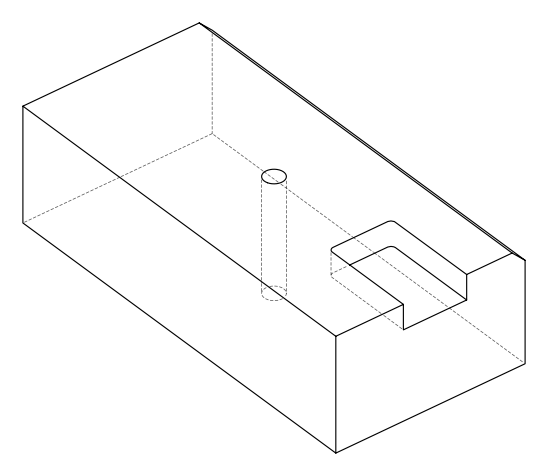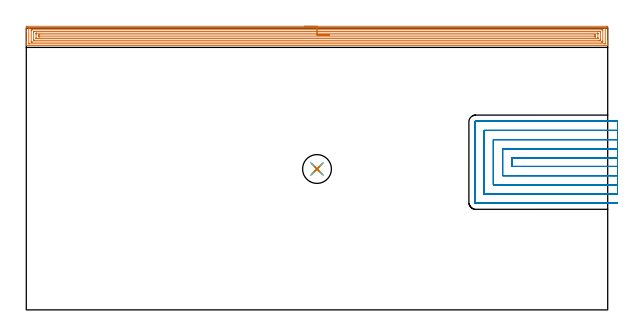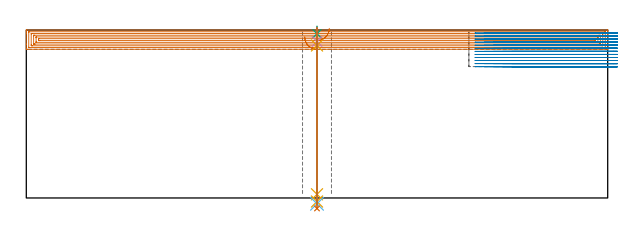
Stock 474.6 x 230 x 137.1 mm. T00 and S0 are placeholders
(PLAN: 7 operations, 6 tool changes, 61.5 min)
(1 AREA_MILL | FG_CHAMFER_SURFACE | UGT0205_001 | 23.05 min | 58489 mm3)
(2 MILL_SLOT | SLOT_PARTIAL_RECTANGULAR | NXT0201_013 | Follow Part, ap 2.5, ae 75% | 36.58 min | 260144 mm3)
(3 SPOT_DRILL | STEP1HOLE | NXT0321_9005460120000 | 0.05 min | 169 mm3)
(4 DRILL_BLIND_HOLE_INTO_CENTER | STEP1HOLE | NXT0301_033 | 0.05 min | 196 mm3)
(5 GUN_DRILL_THROUGH_HOLE | STEP1HOLE | UGT0307_002 | 0.62 min | 3538 mm3)
(6 SPADE_DRILL_TO_ENLARGE_THROUGH_HOLE | STEP1HOLE | UGT0306_005 | 0.58 min | 18659 mm3)
(7 DRILL_TO_ENLARGE_THROUGH_HOLE | STEP1HOLE | UGT0301_056 | 0.59 min | 36787 mm3)
(TOOL UGT0205_001 | Chamfer Mill 20 x 3 x 45 deg. | D20 FL50 Z2)
(TOOL NXT0201_013 | ENDMILL 10mm | D10 FL30 Z4)
(TOOL NXT0321_9005460120000 | NC Spot Drill, 142deg, 12mm, Carbide, Uncoated | D12 PA142 FL30 Z2)
(TOOL NXT0301_033 | Carbide Drill 6.2mm [860.1-0620-031A1-MM 2214] | D6.2 PA140 FL53 Z2)
(TOOL UGT0307_002 | Gun Drill 6 mm | D6 PA130 FL24 Z1)
(TOOL UGT0306_005 | Spade Drill 14.5mm | D14.5 PA132 FL10 Z2)
(TOOL UGT0301_056 | Twist Drill 23.5 mm | D23.5 PA118 FL155 Z2)
(OP 1 AREA_MILL)
G17 G21 G94 G90
T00 M6
G54
G17 G0 G90 X227.3 Y231.5 S1061 M3
G43 Z147.1 H0
Z131.4
G94 G1 X227.338 Z130.528 F250.
X227.452 Z129.663
X227.641 Z128.812
X227.903 Z127.98
X228.237 Z127.174
X228.64 Z126.4
X229.108 Z125.664
X229.64 Z124.972
X230.229 Z124.329
X230.872 Z123.739
X231.564 Z123.208
X232.3 Z122.74
X233.074 Z122.337
X233.88 Z122.003
X234.712 Z121.741
X235.564 Z121.552
X236.428 Z121.438
X237.3 Z121.4
X473.985
X474.483 Y231.495 Z121.403
X474.59 Y231.492 Z121.406
X474.6 Y231.38 Z121.517
Y219.429 Z133.466
Y218.825 Z134.069
Y218.279 Z134.618
Y217.948 Z134.948
Y217.402 Z135.494
Y217.07 Z135.824
Y216.408 Z136.492
Y216.097 Z136.803
X474.597 Y215.946 Z136.946
X474.59 Y215.802 Z137.088
X474.431 Y215.8 Z137.1
X0.169
X0.01 Y215.802 Z137.088
X0.003 Y215.946 Z136.946
X0. Y216.097 Z136.803
Y216.408 Z136.492
Y217.07 Z135.824
Y218.279 Z134.618
Y218.825 Z134.069
Y227.325 Z125.572
Y230.834 Z122.063
X0.004 Y231.107 Z121.79
X0.01 Y231.492 Z121.405
X0.219 Y231.496 Z121.402
X0.615 Y231.5 Z121.4
X237.3
Y230.086 Z122.814
X472.198 Y230.085 Z122.815
X472.347 Y230.084 Z122.816
X472.552 Y230.079 Z122.821
X472.591 Y230.075 Z122.825
X472.595 Y230.047 Z122.853
X472.598 Y230.016 Z122.884
X472.6 Y229.835 Z123.065
X472.599 Y217.422 Z135.478
X472.597 Y217.317 Z135.583
X472.591 Y217.247 Z135.653
X472.586 Y217.221 Z135.679
X472.571 Y217.219 Z135.681
X472.198 Y217.215 Z135.685
X472.052 Y217.214 Z135.686
X2.402 Y217.215 Z135.685
X2.253 Y217.216 Z135.684
X2.048 Y217.221 Z135.679
X2.009 Y217.225 Z135.675
X2.005 Y217.253 Z135.647
X2.002 Y217.284 Z135.616
X2. Y217.465 Z135.435
X2.001 Y229.878 Z123.022
X2.003 Y229.983 Z122.917
X2.009 Y230.053 Z122.847
X2.014 Y230.08 Z122.82
X2.029 Y230.081 Z122.819
X2.402 Y230.085 Z122.815
X2.548 Y230.086 Z122.814
X237.3
Y228.672 Z124.228
X469.519 Y228.671 Z124.229
X470.216 Y228.668 Z124.232
X470.412 Y228.665 Z124.235
X470.59 Y228.653 Z124.247
X470.595 Y228.475 Z124.425
X470.599 Y228.292 Z124.608
X470.6 Y219.518 Z133.382
X470.595 Y218.825 Z134.075
X470.593 Y218.647 Z134.253
X470.412 Y218.636 Z134.264
X469.718 Y218.63 Z134.27
X469.519 Y218.629 Z134.271
X5.081
X4.384 Y218.632 Z134.268
X4.188 Y218.636 Z134.264
X4.01 Y218.647 Z134.253
X4.005 Y218.825 Z134.075
X4.001 Y219.008 Z133.892
X4. Y227.782 Z125.118
X4.005 Y228.475 Z124.425
X4.007 Y228.653 Z124.247
X4.188 Y228.665 Z124.235
X4.882 Y228.67 Z124.23
X5.081 Y228.671 Z124.229
X237.3 Y228.672 Z124.228
Y227.257 Z125.643
X467.733
X468.08 Y227.256 Z125.644
X468.462 Y227.252 Z125.648
X468.532 Y227.25 Z125.65
X468.59 Y227.239 Z125.661
X468.6 Y226.721 Z126.179
Y220.58 Z132.32
X468.593 Y220.154 Z132.746
X468.59 Y220.054 Z132.846
X468.461 Y220.049 Z132.851
X468.276 Y220.046 Z132.854
X467.733 Y220.043 Z132.857
X467.386
X6.867
X6.52 Y220.044 Z132.856
X6.138 Y220.048 Z132.852
X6.068 Y220.05 Z132.85
X6.01 Y220.061 Z132.839
X6.007 Y220.155 Z132.745
X6. Y220.554 Z132.346
Y226.721 Z126.179
X6.007 Y227.146 Z125.754
X6.01 Y227.246 Z125.654
X6.139 Y227.251 Z125.649
X6.324 Y227.255 Z125.645
X6.867 Y227.257 Z125.643
X7.214
X237.3
Y225.843 Z127.057
X466.393
X466.505 Y225.841 Z127.059
X466.56 Y225.839 Z127.061
X466.582 Y225.837 Z127.063
X466.59 Y225.826 Z127.074
X466.593 Y225.707 Z127.193
X466.599 Y225.202 Z127.698
Y222.334 Z130.566
X466.596 Y221.696 Z131.204
X466.59 Y221.48 Z131.42
X466.581 Y221.463 Z131.437
X466.56 Y221.461 Z131.439
X466.505 Y221.459 Z131.441
X466.393 Y221.458 Z131.442
X8.207 Y221.457 Z131.443
X8.095 Y221.459 Z131.441
X8.04 Y221.461 Z131.439
X8.018 Y221.463 Z131.437
X8.01 Y221.474 Z131.426
X8.007 Y221.593 Z131.307
X8.001 Y222.098 Z130.802
Y224.966 Z127.934
X8.003 Y225.604 Z127.296
X8.01 Y225.82 Z127.08
X8.019 Y225.837 Z127.063
X8.04 Y225.839 Z127.061
X8.095 Y225.841 Z127.059
X8.207 Y225.843 Z127.057
X237.3
Y224.429 Z128.471
X463.814
X464.16 Y224.426 Z128.474
X464.506 Y224.422 Z128.478
X464.59 Y224.418 Z128.482
X464.594 Y224.348 Z128.552
X464.598 Y224.233 Z128.667
X464.6 Y224.089 Z128.811
Y223.657 Z129.243
X464.598 Y223.211 Z129.689
X464.594 Y222.995 Z129.905
X464.59 Y222.889 Z130.011
X464.58 Y222.878 Z130.022
X464.555 Y222.875 Z130.025
X464.505 Y222.872 Z130.028
X464.16 Y222.871 Z130.029
X463.613
X10.786 Y222.872 Z130.028
X10.44 Y222.874 Z130.026
X10.094 Y222.878 Z130.022
X10.01 Y222.882 Z130.018
X10.006 Y222.952 Z129.948
X10.002 Y223.067 Z129.833
X10. Y223.211 Z129.689
Y223.643 Z129.257
X10.002 Y224.089 Z128.811
X10.005 Y224.305 Z128.595
X10.01 Y224.411 Z128.489
X10.02 Y224.423 Z128.477
X10.045 Y224.425 Z128.475
X10.095 Y224.428 Z128.472
X10.44 Y224.429 Z128.471
X10.987
X237.3
X238.172 Z128.509
X239.036 Z128.623
X239.888 Z128.812
X240.72 Z129.074
X241.526 Z129.408
X242.3 Z129.811
X243.036 Z130.279
X243.728 Z130.811
X244.371 Z131.4
X244.96 Z132.043
X245.492 Z132.735
X245.96 Z133.471
X246.363 Z134.245
X246.697 Z135.051
X246.959 Z135.883
X247.148 Z136.735
X247.262 Z137.599
X247.3 Z138.471
G0 Z147.1
M5
M2
(OP 2 MILL_SLOT)
G17 G21 G94 G90
T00 M6
G54
G17 G0 G90 X482.6 Y124. S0 M3
G43 Z147.1 H0
Z134.608
G94 G1 X479.6 F250.
X396.3 F500.
Y117.1
X479.6
X482.6 F250.
Y131.5
X479.6
X388.8 F500.
Y109.6
X479.6
X482.6 F250.
Y139.
X479.6
X381.3 F500.
Y102.1
X479.6
X482.6 F250.
Y146.5
X479.6
X373.8 F500.
Y94.6
X479.6
X482.6 F250.
Y154.
X479.6
X366.8 F500.
G3 X366.3 Y153.5 R0.5
G1 Y87.6
G3 X366.8 Y87.1 R0.5
G1 X479.6
X482.6 F250.
G0 Y124. Z132.117
G1 X479.6
X396.3 F500.
Y117.1
X479.6
X482.6 F250.
Y131.5
X479.6
X388.8 F500.
Y109.6
X479.6
X482.6 F250.
Y139.
X479.6
X381.3 F500.
Y102.1
X479.6
X482.6 F250.
Y146.5
X479.6
X373.8 F500.
Y94.6
X479.6
X482.6 F250.
Y154.
X479.6
X366.8 F500.
G3 X366.3 Y153.5 R0.5
G1 Y87.6
G3 X366.8 Y87.1 R0.5
G1 X479.6
X482.6 F250.
G0 Y124. Z129.625
G1 X479.6
X396.3 F500.
Y117.1
X479.6
X482.6 F250.
Y131.5
X479.6
X388.8 F500.
Y109.6
X479.6
X482.6 F250.
Y139.
X479.6
X381.3 F500.
Y102.1
X479.6
X482.6 F250.
Y146.5
X479.6
X373.8 F500.
Y94.6
X479.6
X482.6 F250.
Y154.
X479.6
X366.8 F500.
G3 X366.3 Y153.5 R0.5
G1 Y87.6
G3 X366.8 Y87.1 R0.5
G1 X479.6
X482.6 F250.
G0 Y124. Z127.133
G1 X479.6
X396.3 F500.
Y117.1
X479.6
X482.6 F250.
Y131.5
X479.6
X388.8 F500.
Y109.6
X479.6
X482.6 F250.
Y139.
X479.6
X381.3 F500.
Y102.1
X479.6
X482.6 F250.
Y146.5
X479.6
X373.8 F500.
Y94.6
X479.6
X482.6 F250.
Y154.
X479.6
X366.8 F500.
G3 X366.3 Y153.5 R0.5
G1 Y87.6
G3 X366.8 Y87.1 R0.5
G1 X479.6
X482.6 F250.
G0 Y124. Z124.642
G1 X479.6
X396.3 F500.
Y117.1
X479.6
X482.6 F250.
Y131.5
X479.6
X388.8 F500.
Y109.6
X479.6
X482.6 F250.
Y139.
X479.6
X381.3 F500.
Y102.1
X479.6
X482.6 F250.
Y146.5
X479.6
X373.8 F500.
Y94.6
X479.6
X482.6 F250.
Y154.
X479.6
X366.8 F500.
G3 X366.3 Y153.5 R0.5
G1 Y87.6
G3 X366.8 Y87.1 R0.5
G1 X479.6
X482.6 F250.
G0 Y124. Z122.15
G1 X479.6
X396.3 F500.
Y117.1
X479.6
X482.6 F250.
Y131.5
X479.6
X388.8 F500.
Y109.6
X479.6
X482.6 F250.
Y139.
X479.6
X381.3 F500.
Y102.1
X479.6
X482.6 F250.
Y146.5
X479.6
X373.8 F500.
Y94.6
X479.6
X482.6 F250.
Y154.
X479.6
X366.8 F500.
G3 X366.3 Y153.5 R0.5
G1 Y87.6
G3 X366.8 Y87.1 R0.5
G1 X479.6
X482.6 F250.
G0 Y124. Z119.658
G1 X479.6
X396.3 F500.
Y117.1
X479.6
X482.6 F250.
Y131.5
X479.6
X388.8 F500.
Y109.6
X479.6
X482.6 F250.
Y139.
X479.6
X381.3 F500.
Y102.1
X479.6
X482.6 F250.
Y146.5
X479.6
X373.8 F500.
Y94.6
X479.6
X482.6 F250.
Y154.
X479.6
X366.8 F500.
G3 X366.3 Y153.5 R0.5
G1 Y87.6
G3 X366.8 Y87.1 R0.5
G1 X479.6
X482.6 F250.
G0 Y124. Z117.167
G1 X479.6
X396.3 F500.
Y117.1
X479.6
X482.6 F250.
Y131.5
X479.6
X388.8 F500.
Y109.6
X479.6
X482.6 F250.
Y139.
X479.6
X381.3 F500.
Y102.1
X479.6
X482.6 F250.
Y146.5
X479.6
X373.8 F500.
Y94.6
X479.6
X482.6 F250.
Y154.
X479.6
X366.8 F500.
G3 X366.3 Y153.5 R0.5
G1 Y87.6
G3 X366.8 Y87.1 R0.5
G1 X479.6
X482.6 F250.
G0 Y124. Z114.675
G1 X479.6
X396.3 F500.
Y117.1
X479.6
X482.6 F250.
Y131.5
X479.6
X388.8 F500.
Y109.6
X479.6
X482.6 F250.
Y139.
X479.6
X381.3 F500.
Y102.1
X479.6
X482.6 F250.
Y146.5
X479.6
X373.8 F500.
Y94.6
X479.6
X482.6 F250.
Y154.
X479.6
X366.8 F500.
G3 X366.3 Y153.5 R0.5
G1 Y87.6
G3 X366.8 Y87.1 R0.5
G1 X479.6
X482.6 F250.
G0 Y124. Z112.183
G1 X479.6
X396.3 F500.
Y117.1
X479.6
X482.6 F250.
Y131.5
X479.6
X388.8 F500.
Y109.6
X479.6
X482.6 F250.
Y139.
X479.6
X381.3 F500.
Y102.1
X479.6
X482.6 F250.
Y146.5
X479.6
X373.8 F500.
Y94.6
X479.6
X482.6 F250.
Y154.
X479.6
X366.8 F500.
G3 X366.3 Y153.5 R0.5
G1 Y87.6
G3 X366.8 Y87.1 R0.5
G1 X479.6
X482.6 F250.
G0 Y124. Z109.692
G1 X479.6
X396.3 F500.
Y117.1
X479.6
X482.6 F250.
Y131.5
X479.6
X388.8 F500.
Y109.6
X479.6
X482.6 F250.
Y139.
X479.6
X381.3 F500.
Y102.1
X479.6
X482.6 F250.
Y146.5
X479.6
X373.8 F500.
Y94.6
X479.6
X482.6 F250.
Y154.
X479.6
X366.8 F500.
G3 X366.3 Y153.5 R0.5
G1 Y87.6
G3 X366.8 Y87.1 R0.5
G1 X479.6
X482.6 F250.
G0 Y124. Z107.2
G1 X479.6
X396.3 F500.
Y117.1
X479.6
X482.6 F250.
Y131.5
X479.6
X388.8 F500.
Y109.6
X479.6
X482.6 F250.
Y139.
X479.6
X381.3 F500.
Y102.1
X479.6
X482.6 F250.
Y146.5
X479.6
X373.8 F500.
Y94.6
X479.6
X482.6 F250.
Y154.
X479.6
X366.8 F500.
G3 X366.3 Y153.5 R0.5
G1 Y87.6
G3 X366.8 Y87.1 R0.5
G1 X479.6
X482.6 F250.
G0 Z147.1
M5
M2
(OP 3 SPOT_DRILL)
G17 G21 G94 G90
T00 M6
G54
G17 G0 G90 X237.3 Y115. S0 M3
G43 Z147.1 H0
G94 G81 G98 Z134.1 F250. R140.1
G80
M5
M2
(OP 4 DRILL_BLIND_HOLE_INTO_CENTER)
G17 G21 G94 G90
T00 M6
G54
G17 G0 G90 X237.3 Y115. S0 M3
G43 Z147.1 H1
G94 G81 G98 Z127.8 F250. R139.1
G80
M5
M2
(OP 5 GUN_DRILL_THROUGH_HOLE)
G17 G21 G94 G90
T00 M6
G54
G17 G0 G90 X237.3 Y115. M8
G43 Z147.1 H0
Z134.532
S716 M3
G94 G1 Z124.493 F125. M26
G4 X.084
Z3. F250.
G4 X.084
Z-2.899 F125.
G4 X.084
M5
M9
G0 Z134.532
Z147.1
M2
(OP 6 SPADE_DRILL_TO_ENLARGE_THROUGH_HOLE)
G17 G21 G94 G90
T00 M6
G54
G17 G0 G90 X237.3 Y115. S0 M3
G43 Z147.1 H0
G94 G73 G98 Z-4.728 F250. Q14.183 R139.1
G80
M5
M2
(OP 7 DRILL_TO_ENLARGE_THROUGH_HOLE)
G17 G21 G94 G90
T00 M6
G54
G17 G0 G90 X237.3 Y115. S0 M3
G43 Z147.1 H0
G94 G73 G98 Z-8.56 F250. Q20.809 R139.1
G80
M5
M2
